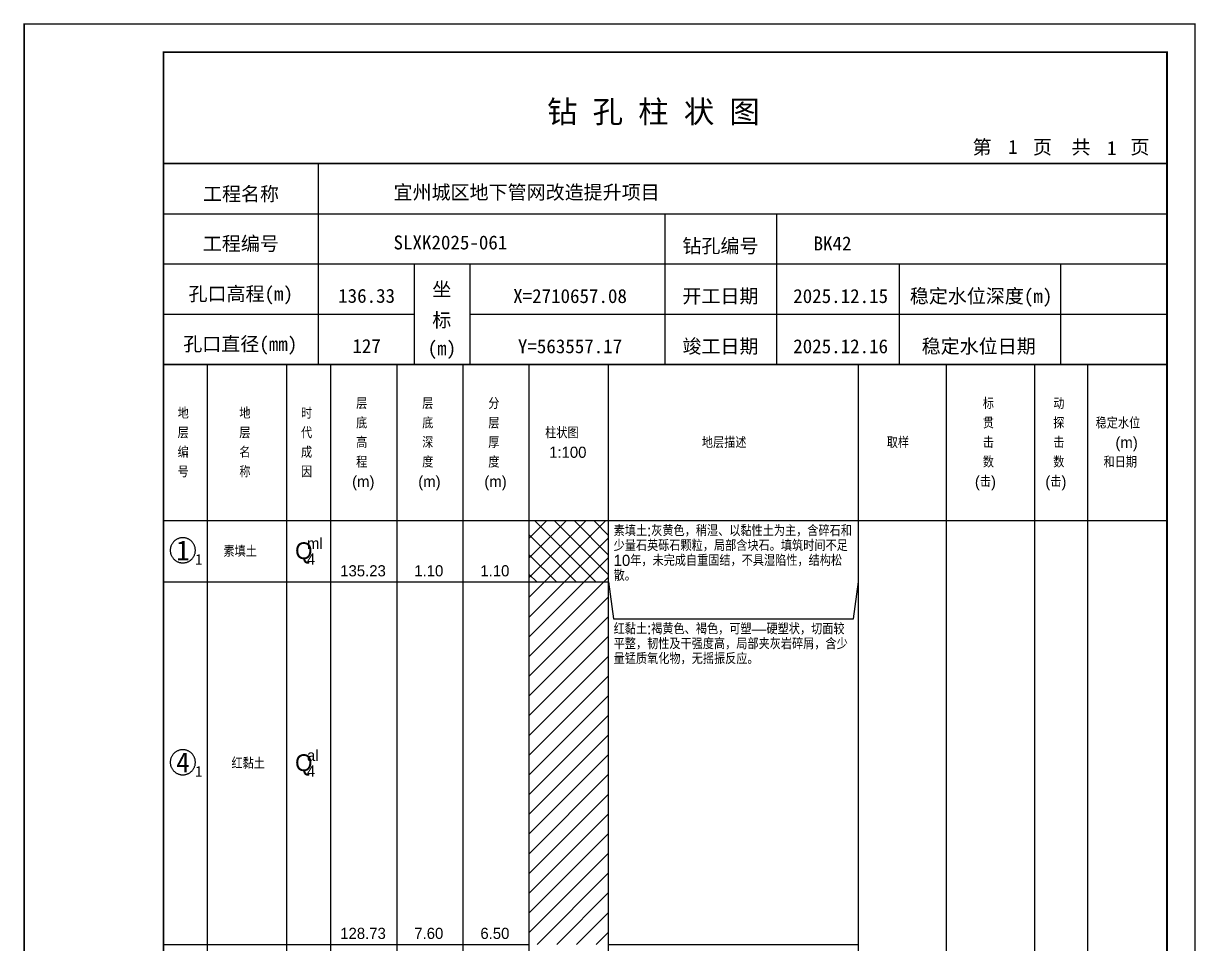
# Model space of a CAD drawing. Header units: millimetres. Extents: x 12489 to 89920, y 4630 to 4927.
# Drawn here: x 21509.3 to 21719.6, y 4761.7 to 4926.8 of the extents above; entities that cross this region are included whole.
import ezdxf
from ezdxf.enums import TextEntityAlignment as Align

# ---------------------------------------------------------------- set-up
doc = ezdxf.new("R2010")
doc.units = ezdxf.units.MM
doc.layers.add('ZZT_TC', color=7, linetype='Continuous')
doc.styles.add('成果图图块', font='', dxfattribs={"height": 2.5})
doc.styles.add('成果图模板', font='')
doc.styles.add('成果图模板标题', font='simhei.ttf')
doc.styles.add('成果图表体', font='Comfont.shx', dxfattribs={"height": 2, "bigfont": 'Hztxt12a.shx'})
doc.styles.get('成果图图块').set_extended_font_data('FangSong_GB2312')
doc.styles.get('成果图模板').set_extended_font_data('FangSong_GB2312')

# ---------------------------------------------------------------- blocks, each defined once
blk = doc.blocks.new('DCBH-1-1-992', base_point=(0.3, -0.11))
at = {"layer": 'ZZT_TC', "color": 7}
blk.add_polyline3d([(-0.19, 2.31, 0), (-0.3, 2.31, 0), (-0.41, 2.3, 0), (-0.52, 2.29, 0), (-0.63, 2.27, 0), (-0.73, 2.24, 0), (-0.84, 2.21, 0), (-0.95, 2.18, 0), (-1.05, 2.14, 0), (-1.15, 2.09, 0), (-1.25, 2.04, 0), (-1.35, 1.99, 0), (-1.44, 1.93, 0), (-1.53, 1.87, 0), (-1.62, 1.8, 0), (-1.7, 1.73, 0), (-1.78, 1.65, 0), (-1.86, 1.57, 0), (-1.93, 1.49, 0), (-2, 1.4, 0), (-2.06, 1.31, 0), (-2.12, 1.22, 0), (-2.17, 1.12, 0), (-2.22, 1.02, 0), (-2.27, 0.92, 0), (-2.31, 0.82, 0), (-2.34, 0.71, 0), (-2.37, 0.61, 0), (-2.4, 0.5, 0), (-2.41, 0.39, 0), (-2.43, 0.28, 0), (-2.44, 0.17, 0), (-2.44, 0.06, 0), (-2.44, -0.05, 0), (-2.43, -0.16, 0), (-2.41, -0.27, 0), (-2.4, -0.38, 0), (-2.37, -0.49, 0), (-2.34, -0.6, 0), (-2.31, -0.7, 0), (-2.27, -0.8, 0), (-2.22, -0.9, 0), (-2.17, -1, 0), (-2.12, -1.1, 0), (-2.06, -1.19, 0), (-2, -1.28, 0), (-1.93, -1.37, 0), (-1.86, -1.45, 0), (-1.78, -1.53, 0), (-1.7, -1.61, 0), (-1.62, -1.68, 0), (-1.53, -1.75, 0), (-1.44, -1.81, 0), (-1.35, -1.87, 0), (-1.25, -1.93, 0), (-1.15, -1.98, 0), (-1.05, -2.02, 0), (-0.95, -2.06, 0), (-0.84, -2.1, 0), (-0.73, -2.13, 0), (-0.63, -2.15, 0), (-0.52, -2.17, 0), (-0.41, -2.18, 0), (-0.3, -2.19, 0), (-0.19, -2.19, 0), (-0.08, -2.19, 0), (0.03, -2.18, 0), (0.14, -2.17, 0), (0.25, -2.15, 0), (0.36, -2.13, 0), (0.47, -2.1, 0), (0.57, -2.06, 0), (0.67, -2.02, 0), (0.77, -1.98, 0), (0.87, -1.93, 0), (0.97, -1.87, 0), (1.06, -1.81, 0), (1.15, -1.75, 0), (1.24, -1.68, 0), (1.32, -1.61, 0), (1.4, -1.53, 0), (1.48, -1.45, 0), (1.55, -1.37, 0), (1.62, -1.28, 0), (1.68, -1.19, 0), (1.74, -1.1, 0), (1.8, -1, 0), (1.85, -0.9, 0), (1.89, -0.8, 0), (1.93, -0.7, 0), (1.97, -0.6, 0), (2, -0.49, 0), (2.02, -0.38, 0), (2.04, -0.27, 0), (2.05, -0.16, 0), (2.06, -0.05, 0), (2.06, 0.06, 0), (2.06, 0.17, 0), (2.05, 0.28, 0), (2.04, 0.39, 0), (2.02, 0.5, 0), (2, 0.61, 0), (1.97, 0.71, 0), (1.93, 0.82, 0), (1.89, 0.92, 0), (1.85, 1.02, 0), (1.8, 1.12, 0), (1.74, 1.22, 0), (1.68, 1.31, 0), (1.62, 1.4, 0), (1.55, 1.49, 0), (1.48, 1.57, 0), (1.4, 1.65, 0), (1.32, 1.73, 0), (1.24, 1.8, 0), (1.15, 1.87, 0), (1.06, 1.93, 0), (0.97, 1.99, 0), (0.87, 2.04, 0), (0.77, 2.09, 0), (0.67, 2.14, 0), (0.57, 2.18, 0), (0.47, 2.21, 0), (0.36, 2.24, 0), (0.25, 2.27, 0), (0.14, 2.29, 0), (0.03, 2.3, 0), (-0.08, 2.31, 0), (-0.19, 2.31, 0)], dxfattribs=at)
at = {"style": '成果图图块'}
blk.add_text('1', height=3.57, dxfattribs=at).set_placement((-0.16, -1.74), align=Align.CENTER)
blk.add_text('1', height=1.91, dxfattribs=at).set_placement((2.03, -2.53))
blk = doc.blocks.new('DCBH-1-1-993', base_point=(0.3, -0.11))
at = {"layer": 'ZZT_TC', "color": 7}
blk.add_polyline3d([(-0.19, 2.31, 0), (-0.3, 2.31, 0), (-0.41, 2.3, 0), (-0.52, 2.29, 0), (-0.63, 2.27, 0), (-0.73, 2.24, 0), (-0.84, 2.21, 0), (-0.95, 2.18, 0), (-1.05, 2.14, 0), (-1.15, 2.09, 0), (-1.25, 2.04, 0), (-1.35, 1.99, 0), (-1.44, 1.93, 0), (-1.53, 1.87, 0), (-1.62, 1.8, 0), (-1.7, 1.73, 0), (-1.78, 1.65, 0), (-1.86, 1.57, 0), (-1.93, 1.49, 0), (-2, 1.4, 0), (-2.06, 1.31, 0), (-2.12, 1.22, 0), (-2.17, 1.12, 0), (-2.22, 1.02, 0), (-2.27, 0.92, 0), (-2.31, 0.82, 0), (-2.34, 0.71, 0), (-2.37, 0.61, 0), (-2.4, 0.5, 0), (-2.41, 0.39, 0), (-2.43, 0.28, 0), (-2.44, 0.17, 0), (-2.44, 0.06, 0), (-2.44, -0.05, 0), (-2.43, -0.16, 0), (-2.41, -0.27, 0), (-2.4, -0.38, 0), (-2.37, -0.49, 0), (-2.34, -0.6, 0), (-2.31, -0.7, 0), (-2.27, -0.8, 0), (-2.22, -0.9, 0), (-2.17, -1, 0), (-2.12, -1.1, 0), (-2.06, -1.19, 0), (-2, -1.28, 0), (-1.93, -1.37, 0), (-1.86, -1.45, 0), (-1.78, -1.53, 0), (-1.7, -1.61, 0), (-1.62, -1.68, 0), (-1.53, -1.75, 0), (-1.44, -1.81, 0), (-1.35, -1.87, 0), (-1.25, -1.93, 0), (-1.15, -1.98, 0), (-1.05, -2.02, 0), (-0.95, -2.06, 0), (-0.84, -2.1, 0), (-0.73, -2.13, 0), (-0.63, -2.15, 0), (-0.52, -2.17, 0), (-0.41, -2.18, 0), (-0.3, -2.19, 0), (-0.19, -2.19, 0), (-0.08, -2.19, 0), (0.03, -2.18, 0), (0.14, -2.17, 0), (0.25, -2.15, 0), (0.36, -2.13, 0), (0.47, -2.1, 0), (0.57, -2.06, 0), (0.67, -2.02, 0), (0.77, -1.98, 0), (0.87, -1.93, 0), (0.97, -1.87, 0), (1.06, -1.81, 0), (1.15, -1.75, 0), (1.24, -1.68, 0), (1.32, -1.61, 0), (1.4, -1.53, 0), (1.48, -1.45, 0), (1.55, -1.37, 0), (1.62, -1.28, 0), (1.68, -1.19, 0), (1.74, -1.1, 0), (1.8, -1, 0), (1.85, -0.9, 0), (1.89, -0.8, 0), (1.93, -0.7, 0), (1.97, -0.6, 0), (2, -0.49, 0), (2.02, -0.38, 0), (2.04, -0.27, 0), (2.05, -0.16, 0), (2.06, -0.05, 0), (2.06, 0.06, 0), (2.06, 0.17, 0), (2.05, 0.28, 0), (2.04, 0.39, 0), (2.02, 0.5, 0), (2, 0.61, 0), (1.97, 0.71, 0), (1.93, 0.82, 0), (1.89, 0.92, 0), (1.85, 1.02, 0), (1.8, 1.12, 0), (1.74, 1.22, 0), (1.68, 1.31, 0), (1.62, 1.4, 0), (1.55, 1.49, 0), (1.48, 1.57, 0), (1.4, 1.65, 0), (1.32, 1.73, 0), (1.24, 1.8, 0), (1.15, 1.87, 0), (1.06, 1.93, 0), (0.97, 1.99, 0), (0.87, 2.04, 0), (0.77, 2.09, 0), (0.67, 2.14, 0), (0.57, 2.18, 0), (0.47, 2.21, 0), (0.36, 2.24, 0), (0.25, 2.27, 0), (0.14, 2.29, 0), (0.03, 2.3, 0), (-0.08, 2.31, 0), (-0.19, 2.31, 0)], dxfattribs=at)
at = {"style": '成果图图块'}
blk.add_text('4', height=3.57, dxfattribs=at).set_placement((-0.16, -1.74), align=Align.CENTER)
blk.add_text('1', height=1.91, dxfattribs=at).set_placement((2.03, -2.53))
blk = doc.blocks.new('钻孔柱状图路桥昇龙制图梁世成校核莫家里.dwg42', base_point=(25, 236))
for p, q in [((52.82, 236), (52.82, 272)), ((25, 263), (205, 263)), ((115, 236), (115, 263)), ((135, 236), (135, 263)), ((25, 254), (205, 254)), ((70, 236), (70, 254)), ((80, 236), (80, 254)), ((157, 236), (157, 254)), ((185.95, 236), (185.95, 254)), ((25, 245), (70, 245)), ((80, 245), (205, 245))]:
    blk.add_line(p, q)
for points, const_width in [([(0, 0), (210, 0), (210, 297), (0, 297)], 0.25), ([(25, 5), (205, 5), (205, 292), (25, 292)], 0.3)]:
    blk.add_lwpolyline(points, close=True, dxfattribs=dict(const_width=const_width))
at = {"const_width": 0.3}
for points in [[(25, 272), (205, 272)], [(25, 236), (205, 236)]]:
    blk.add_lwpolyline(points, dxfattribs=at)
for s, height, style, p in [('钻 孔 柱 状 图', 4, '成果图模板标题', (93.8, 279.31)), ('第', 2.5, '成果图模板', (170.12, 273.7)), ('页', 2.5, '成果图模板', (180.96, 273.7)), ('共', 2.5, '成果图模板', (187.88, 273.7)), ('页', 2.5, '成果图模板', (198.44, 273.7)), ('工程名称', 2.5, '成果图模板', (32.07, 265.32)), ('宜州城区地下管网改造提升项目', 2.5, '成果图模板', (66.26, 265.61)), ('工程编号', 2.5, '成果图模板', (32.05, 256.41)), ('SLXK2025-061', 2.5, '成果图模板', (66.26, 256.61)), ('钻孔编号', 2.5, '成果图模板', (118.08, 256)), ('BK42', 2.5, '成果图模板', (141.61, 256.43)), ('孔口高程(m)', 2.5, '成果图模板', (29.48, 247.41)), ('坐', 2.5, '成果图模板', (73.21, 248.24)), ('开工日期', 2.5, '成果图模板', (118.08, 247)), ('稳定水位深度(m)', 2.5, '成果图模板', (158.86, 247)), ('标', 2.5, '成果图模板', (73.21, 242.7)), ('孔口直径(mm)', 2.5, '成果图模板', (28.54, 238.41)), ('(m) ', 2.5, '成果图模板', (72.38, 237.65)), ('竣工日期', 2.5, '成果图模板', (118.08, 238)), ('稳定水位日期', 2.5, '成果图模板', (160.99, 238))]:
    blk.add_text(s, height=height, dxfattribs=dict(style=style)).set_placement(p)
at = {"style": '成果图模板'}
for s, p in [('1', (177.35, 273.74)), ('1', (195.08, 273.53)), ('136.33', (61.43, 247.04)), ('X=2710657.08', (97.92, 247)), ('2025.12.15', (146.46, 247)), ('127', (61.43, 238.04)), ('Y=563557.17', (97.92, 238)), ('2025.12.16', (146.46, 238))]:
    blk.add_text(s, height=2.5, dxfattribs=at).set_placement(p, align=Align.CENTER)

msp = doc.modelspace()

# ---------------------------------------------------------------- hatches: boundary and pattern name
at = {"linetype": 'Continuous'}
h = msp.add_hatch(dxfattribs=at)
h.set_pattern_fill('GKSTT', scale=0.5, style=0, pattern_type=2)
h.set_pattern_definition([(45, (0, 0), (-1.76776695, 1.76776695), []), (135, (0, 0), (-1.76776695, -1.76776695), [])])
h.paths.add_polyline_path([(21600.06, 4826.71), (21614.29, 4826.71), (21614.29, 4837.71), (21600.06, 4837.71)])
h = msp.add_hatch(dxfattribs=at)
h.set_pattern_fill('GKNXT', scale=0.5, style=0, pattern_type=2)
h.set_pattern_definition([(45, (0, 0), (-1.76776695, 1.76776695), [])])
h.paths.add_polyline_path([(21600.06, 4761.71), (21614.29, 4761.71), (21614.29, 4826.71), (21600.06, 4826.71)])

# ---------------------------------------------------------------- linework, layer by layer
at = {"color": 0}
for p, q in [((21534.45, 4837.71), (21542.35, 4837.71)), ((21534.45, 4826.71), (21534.45, 4837.71)), ((21542.35, 4826.71), (21542.35, 4837.71)), ((21534.45, 4826.71), (21542.35, 4826.71)), ((21534.45, 4826.71), (21542.35, 4826.71)), ((21534.45, 4761.71), (21534.45, 4826.71)), ((21542.35, 4761.71), (21542.35, 4826.71)), ((21534.45, 4761.71), (21542.35, 4761.71))]:
    msp.add_line(p, q, dxfattribs=at)
for points in [[(21534.45, 4865.71), (21542.35, 4865.71)], [(21534.45, 4837.71), (21534.45, 4865.71)], [(21542.35, 4837.71), (21542.35, 4865.71)], [(21542.35, 4865.71), (21556.58, 4865.71)], [(21542.35, 4837.71), (21542.35, 4865.71)], [(21556.58, 4837.71), (21556.58, 4865.71)], [(21556.58, 4865.71), (21564.49, 4865.71)], [(21556.58, 4837.71), (21556.58, 4865.71)], [(21564.49, 4837.71), (21564.49, 4865.71)], [(21564.49, 4865.71), (21576.35, 4865.71)], [(21564.49, 4837.71), (21564.49, 4865.71)], [(21576.35, 4837.71), (21576.35, 4865.71)], [(21576.35, 4865.71), (21588.2, 4865.71)], [(21576.35, 4837.71), (21576.35, 4865.71)], [(21588.2, 4837.71), (21588.2, 4865.71)], [(21588.2, 4865.71), (21600.06, 4865.71)], [(21588.2, 4837.71), (21588.2, 4865.71)], [(21600.06, 4837.71), (21600.06, 4865.71)], [(21600.06, 4865.71), (21614.29, 4865.71)], [(21600.06, 4837.71), (21600.06, 4865.71)], [(21614.29, 4837.71), (21614.29, 4865.71)], [(21614.29, 4865.71), (21659.11, 4865.71)], [(21614.29, 4837.71), (21614.29, 4865.71)], [(21659.11, 4837.71), (21659.11, 4865.71)], [(21659.11, 4865.71), (21674.92, 4865.71)], [(21659.11, 4837.71), (21659.11, 4865.71)], [(21674.92, 4837.71), (21674.92, 4865.71)], [(21674.92, 4865.71), (21690.73, 4865.71)], [(21674.92, 4837.71), (21674.92, 4865.71)], [(21690.73, 4837.71), (21690.73, 4865.71)], [(21690.73, 4865.71), (21700.22, 4865.71)], [(21690.73, 4837.71), (21690.73, 4865.71)], [(21700.22, 4837.71), (21700.22, 4865.71)], [(21700.22, 4865.71), (21714.45, 4865.71)], [(21700.22, 4837.71), (21700.22, 4865.71)], [(21714.45, 4837.71), (21714.45, 4865.71)], [(21534.45, 4837.71), (21542.35, 4837.71)], [(21534.45, 4643.71), (21534.45, 4837.71)], [(21534.45, 4837.71), (21542.35, 4837.71)], [(21542.35, 4643.71), (21542.35, 4837.71)], [(21542.35, 4837.71), (21556.58, 4837.71)], [(21542.35, 4643.71), (21542.35, 4837.71)], [(21542.35, 4837.71), (21556.58, 4837.71)], [(21542.35, 4837.71), (21556.58, 4837.71)], [(21542.35, 4826.71), (21542.35, 4837.71)], [(21556.58, 4643.71), (21556.58, 4837.71)], [(21556.58, 4826.71), (21556.58, 4837.71)], [(21556.58, 4837.71), (21564.49, 4837.71)], [(21556.58, 4643.71), (21556.58, 4837.71)], [(21556.58, 4837.71), (21564.49, 4837.71)], [(21556.58, 4837.71), (21564.49, 4837.71)], [(21556.58, 4826.71), (21556.58, 4837.71)], [(21564.49, 4643.71), (21564.49, 4837.71)], [(21564.49, 4826.71), (21564.49, 4837.71)], [(21564.49, 4837.71), (21576.35, 4837.71)], [(21564.49, 4643.71), (21564.49, 4837.71)], [(21564.49, 4837.71), (21576.35, 4837.71)], [(21564.49, 4837.71), (21576.35, 4837.71)], [(21564.49, 4826.71), (21564.49, 4837.71)], [(21576.35, 4643.71), (21576.35, 4837.71)], [(21576.35, 4826.71), (21576.35, 4837.71)], [(21576.35, 4837.71), (21588.2, 4837.71)], [(21576.35, 4643.71), (21576.35, 4837.71)], [(21576.35, 4837.71), (21588.2, 4837.71)], [(21576.35, 4837.71), (21588.2, 4837.71)], [(21576.35, 4826.71), (21576.35, 4837.71)], [(21588.2, 4643.71), (21588.2, 4837.71)], [(21588.2, 4826.71), (21588.2, 4837.71)], [(21588.2, 4837.71), (21600.06, 4837.71)], [(21588.2, 4643.71), (21588.2, 4837.71)], [(21588.2, 4837.71), (21600.06, 4837.71)], [(21588.2, 4837.71), (21600.06, 4837.71)], [(21588.2, 4826.71), (21588.2, 4837.71)], [(21600.06, 4643.71), (21600.06, 4837.71)], [(21600.06, 4826.71), (21600.06, 4837.71)], [(21600.06, 4837.71), (21614.29, 4837.71)], [(21600.06, 4643.71), (21600.06, 4837.71)], [(21600.06, 4837.71), (21614.29, 4837.71)], [(21614.29, 4643.71), (21614.29, 4837.71)], [(21614.29, 4837.71), (21659.11, 4837.71)], [(21614.29, 4643.71), (21614.29, 4837.71)], [(21614.29, 4837.71), (21659.11, 4837.71)], [(21614.29, 4826.71), (21614.29, 4837.71)], [(21659.11, 4643.71), (21659.11, 4837.71)], [(21659.11, 4826.71), (21659.11, 4837.71)], [(21659.11, 4837.71), (21674.92, 4837.71)], [(21659.11, 4643.71), (21659.11, 4837.71)], [(21659.11, 4837.71), (21674.92, 4837.71)], [(21674.92, 4643.71), (21674.92, 4837.71)], [(21674.92, 4837.71), (21690.73, 4837.71)], [(21674.92, 4643.71), (21674.92, 4837.71)], [(21674.92, 4837.71), (21690.73, 4837.71)], [(21690.73, 4643.71), (21690.73, 4837.71)], [(21690.73, 4837.71), (21700.22, 4837.71)], [(21690.73, 4643.71), (21690.73, 4837.71)], [(21690.73, 4837.71), (21700.22, 4837.71)], [(21700.22, 4643.71), (21700.22, 4837.71)], [(21700.22, 4837.71), (21714.45, 4837.71)], [(21700.22, 4643.71), (21700.22, 4837.71)], [(21700.22, 4837.71), (21714.45, 4837.71)], [(21714.45, 4643.71), (21714.45, 4837.71)], [(21542.35, 4826.71), (21556.58, 4826.71)], [(21542.35, 4826.71), (21556.58, 4826.71)], [(21542.35, 4761.71), (21542.35, 4826.71)], [(21556.58, 4761.71), (21556.58, 4826.71)], [(21556.58, 4826.71), (21564.49, 4826.71)], [(21556.58, 4826.71), (21564.49, 4826.71)], [(21556.58, 4761.71), (21556.58, 4826.71)], [(21564.49, 4761.71), (21564.49, 4826.71)], [(21564.49, 4826.71), (21576.35, 4826.71)], [(21564.49, 4826.71), (21576.35, 4826.71)], [(21564.49, 4761.71), (21564.49, 4826.71)], [(21576.35, 4761.71), (21576.35, 4826.71)], [(21576.35, 4826.71), (21588.2, 4826.71)], [(21576.35, 4826.71), (21588.2, 4826.71)], [(21576.35, 4761.71), (21576.35, 4826.71)], [(21588.2, 4761.71), (21588.2, 4826.71)], [(21588.2, 4826.71), (21600.06, 4826.71)], [(21588.2, 4826.71), (21600.06, 4826.71)], [(21588.2, 4761.71), (21588.2, 4826.71)], [(21600.06, 4761.71), (21600.06, 4826.71)], [(21614.29, 4826.71), (21615.19, 4820.11)], [(21614.29, 4761.71), (21614.29, 4826.71)], [(21658.22, 4820.11), (21659.11, 4826.71)], [(21659.11, 4761.71), (21659.11, 4826.71)], [(21615.19, 4820.11), (21658.22, 4820.11)], [(21542.35, 4761.71), (21556.58, 4761.71)], [(21556.58, 4761.71), (21564.49, 4761.71)], [(21564.49, 4761.71), (21576.35, 4761.71)], [(21576.35, 4761.71), (21588.2, 4761.71)], [(21588.2, 4761.71), (21600.06, 4761.71)], [(21614.29, 4761.71), (21659.11, 4761.71)]]:
    msp.add_lwpolyline(points, dxfattribs=at)
at = {"color": 7, "flags": 128}
msp.add_lwpolyline([(21600.06, 4826.71), (21614.29, 4826.71)], dxfattribs=at)

# ---------------------------------------------------------------- block references
for name, p in [('钻孔柱状图路桥昇龙制图梁世成校核莫家里.dwg42', (21534.45, 4865.71)), ('DCBH-1-1-992', (21538.4, 4832.21)), ('DCBH-1-1-993', (21538.4, 4794.21))]:
    msp.add_blockref(name, p)

# ---------------------------------------------------------------- texts
at = {"color": 0, "style": '成果图表体'}
for s, height, p in [('层', 2, (21569, 4857.71)), ('层', 2, (21580.85, 4857.71)), ('分', 2, (21592.71, 4857.71)), ('标', 2, (21681.41, 4857.71)), ('动', 2, (21694.05, 4857.71)), ('地', 2, (21536.98, 4855.96)), ('地', 2, (21548.05, 4855.96)), ('时', 2, (21559.11, 4855.96)), ('底', 2, (21569, 4854.21)), ('底', 2, (21580.85, 4854.21)), ('层', 2, (21592.71, 4854.21)), ('贯', 2, (21681.41, 4854.21)), ('探', 2, (21694.05, 4854.21)), ('稳定水位', 2, (21701.65, 4854.21)), ('层', 2, (21536.98, 4852.46)), ('层', 2, (21548.05, 4852.46)), ('代', 2, (21559.11, 4852.46)), ('高', 2, (21569, 4850.71)), ('深', 2, (21580.85, 4850.71)), ('厚', 2, (21592.71, 4850.71)), ('柱状图', 2, (21602.91, 4852.46)), ('地层描述', 2, (21631.02, 4850.71)), ('取样', 2, (21664.18, 4850.71)), ('击', 2, (21681.41, 4850.71)), ('击', 2, (21694.05, 4850.71)), ('(m)', 2, (21705.2, 4850.71)), ('编', 2, (21536.98, 4848.96)), ('名', 2, (21548.05, 4848.96)), ('成', 2, (21559.11, 4848.96)), ('1:100', 2, (21603.62, 4848.96)), ('程', 2, (21569, 4847.21)), ('度', 2, (21580.85, 4847.21)), ('度', 2, (21592.71, 4847.21)), ('数', 2, (21681.41, 4847.21)), ('数', 2, (21694.05, 4847.21)), ('和日期', 2, (21703.07, 4847.21)), ('号', 2, (21536.98, 4845.46)), ('称', 2, (21548.05, 4845.46)), ('因', 2, (21559.11, 4845.46)), ('(m)', 2, (21568.28, 4843.71)), ('(m)', 2, (21580.14, 4843.71)), ('(m)', 2, (21592, 4843.71)), ('(击)', 2, (21679.99, 4843.71)), ('(击)', 2, (21692.63, 4843.71)), ('Q', 3, (21558.05, 4830.81)), ('ml', 2, (21560.18, 4832.61)), ('素填土', 2, (21545.2, 4831.21)), ('4', 2, (21560.18, 4829.81)), ('135.23', 2, (21566.15, 4827.71)), ('1.10', 2, (21579.43, 4827.71)), ('1.10', 2, (21591.29, 4827.71)), ('Q', 3, (21558.05, 4792.81)), ('al', 2, (21560.18, 4794.61)), ('红黏土', 2, (21546.63, 4793.21)), ('4', 2, (21560.18, 4791.81)), ('128.73', 2, (21566.15, 4762.71)), ('7.60', 2, (21579.43, 4762.71)), ('6.50', 2, (21591.29, 4762.71))]:
    msp.add_text(s, height=height, dxfattribs=at).set_placement(p)
at = {"color": 0, "char_height": 2, "width": 43.0292, "attachment_point": 1, "line_spacing_factor": 0.8, "style": '成果图表体'}
for s, insert in [('素填土:灰黄色，稍湿、以黏性土为主，含碎石和少量石英砾石颗粒，局部含块石。填筑时间不足10年，未完成自重固结，不具湿陷性，结构松散。', (21615.19, 4836.91)), ('红黏土:褐黄色、褐色，可塑—硬塑状，切面较平整，韧性及干强度高，局部夹灰岩碎屑，含少量锰质氧化物，无摇振反应。', (21615.19, 4819.31))]:
    msp.add_mtext(s, dxfattribs=dict(at, insert=insert))

doc.saveas('drawing.dxf')
